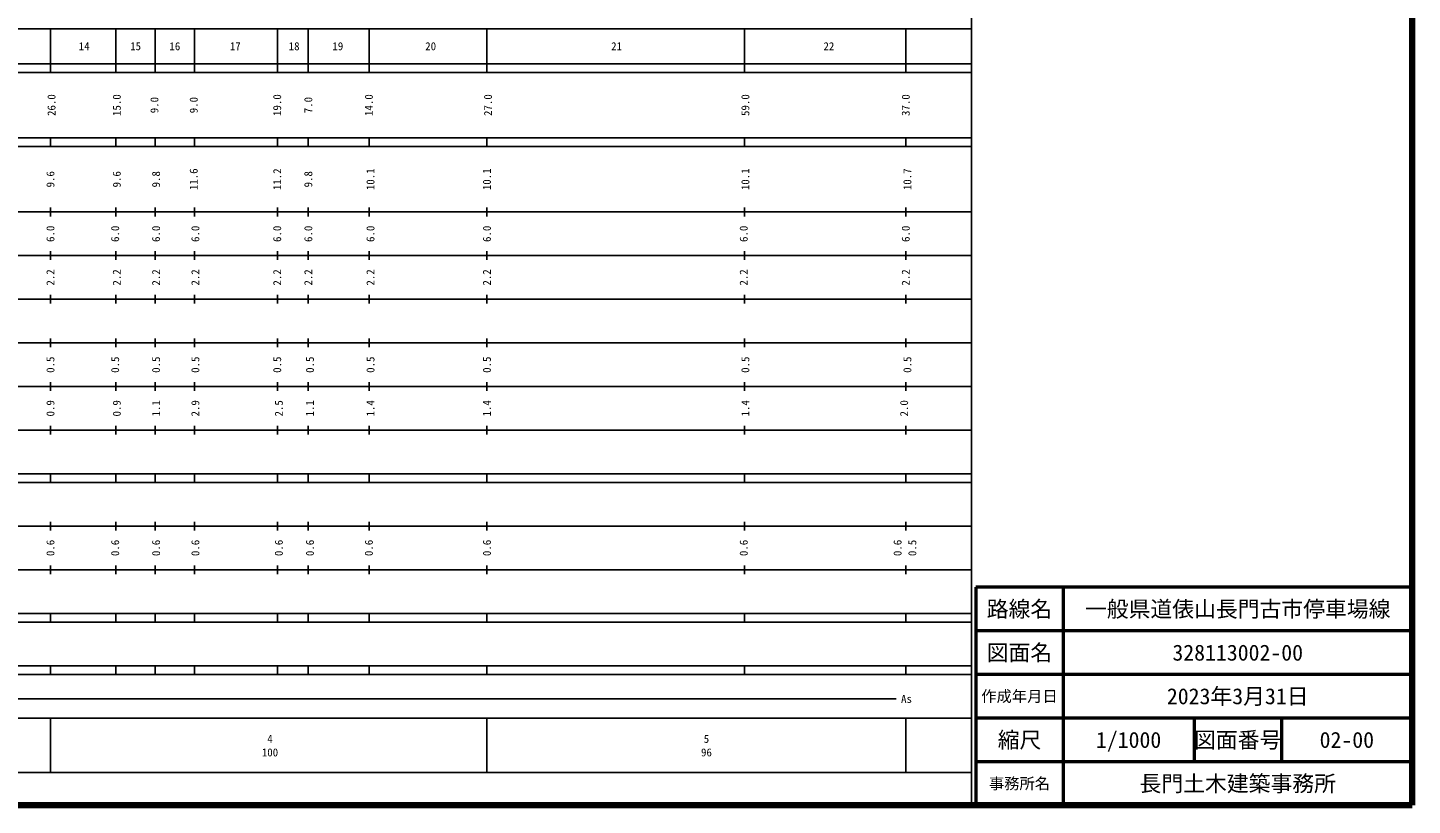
# Model space of a CAD drawing. Units: millimetres on the paper, enlarged 1000 times. Extents: x 40000 to 680000, y 20000 to 380000.
# Drawn here: x 362778 to 680000, y 20000 to 198249 of the extents above; entities that cross this region are included whole.
import ezdxf
from ezdxf.enums import TextEntityAlignment as Align

# ---------------------------------------------------------------- set-up
doc = ezdxf.new("R2010")
doc.units = ezdxf.units.MM
doc.header["$LTSCALE"] = 1000
for name, color, linetype, lineweight in [('M-TTL', 2, 'Continuous', 140), ('M-TTL-BAND', 7, 'Continuous', 25), ('M-TTL-FRAM', 2, 'Continuous', 50), ('M-TTL-LINE', 7, 'Continuous', 50), ('M-TTL-TXT', 7, 'Continuous', 13)]:
    doc.layers.add(name, color=color, linetype=linetype, lineweight=lineweight)
doc.styles.add('ＭＳ ゴシック', font='')
doc.styles.get('ＭＳ ゴシック').set_extended_font_data('MS Gothic')

msp = doc.modelspace()

# ---------------------------------------------------------------- linework, layer by layer
at = {"layer": 'M-TTL'}
for p, q in [((680000, 20000), (680000, 380000)), ((40000, 20000), (680000, 20000))]:
    msp.add_line(p, q, dxfattribs=at)
at = {"layer": 'M-TTL-BAND'}
for p, q in [((579000, 20000), (579000, 370000)), ((68000, 198000), (579000, 198000)), ((368000, 198000), (368000, 188000)), ((383000, 198000), (383000, 188000)), ((392000, 198000), (392000, 188000)), ((401000, 198000), (401000, 188000)), ((420000, 198000), (420000, 188000)), ((427000, 198000), (427000, 188000)), ((441000, 198000), (441000, 188000)), ((468000, 198000), (468000, 188000)), ((527000, 198000), (527000, 188000)), ((564000, 198000), (564000, 188000)), ((40000, 190000), (579000, 190000)), ((40000, 188000), (579000, 188000)), ((40000, 173000), (579000, 173000)), ((368000, 171000), (368000, 173000)), ((383000, 173000), (383000, 171000)), ((392000, 173000), (392000, 171000)), ((401000, 173000), (401000, 171000)), ((420000, 173000), (420000, 171000)), ((427000, 173000), (427000, 171000)), ((441000, 173000), (441000, 171000)), ((468000, 171000), (468000, 173000)), ((527000, 173000), (527000, 171000)), ((564000, 173000), (564000, 171000)), ((40000, 171000), (579000, 171000)), ((40000, 156000), (579000, 156000)), ((368000, 155000), (368000, 157000)), ((383000, 157000), (383000, 155000)), ((392000, 157000), (392000, 155000)), ((401000, 157000), (401000, 155000)), ((420000, 157000), (420000, 155000)), ((427000, 157000), (427000, 155000)), ((441000, 157000), (441000, 155000)), ((468000, 155000), (468000, 157000)), ((527000, 157000), (527000, 155000)), ((564000, 157000), (564000, 155000)), ((46000, 146000), (579000, 146000)), ((368000, 145000), (368000, 147000)), ((383000, 147000), (383000, 145000)), ((392000, 147000), (392000, 145000)), ((401000, 147000), (401000, 145000)), ((420000, 147000), (420000, 145000)), ((427000, 147000), (427000, 145000)), ((441000, 147000), (441000, 145000)), ((468000, 145000), (468000, 147000)), ((527000, 147000), (527000, 145000)), ((564000, 147000), (564000, 145000)), ((368000, 135000), (368000, 137000)), ((383000, 137000), (383000, 135000)), ((392000, 137000), (392000, 135000)), ((401000, 137000), (401000, 135000)), ((420000, 137000), (420000, 135000)), ((427000, 137000), (427000, 135000)), ((441000, 137000), (441000, 135000)), ((468000, 135000), (468000, 137000)), ((527000, 137000), (527000, 135000)), ((564000, 137000), (564000, 135000)), ((52000, 136000), (579000, 136000)), ((368000, 125000), (368000, 127000)), ((383000, 127000), (383000, 125000)), ((392000, 127000), (392000, 125000)), ((401000, 127000), (401000, 125000)), ((420000, 127000), (420000, 125000)), ((427000, 127000), (427000, 125000)), ((441000, 127000), (441000, 125000)), ((468000, 125000), (468000, 127000)), ((527000, 127000), (527000, 125000)), ((564000, 127000), (564000, 125000)), ((46000, 126000), (579000, 126000)), ((52000, 116000), (579000, 116000)), ((368000, 115000), (368000, 117000)), ((383000, 117000), (383000, 115000)), ((392000, 117000), (392000, 115000)), ((401000, 117000), (401000, 115000)), ((420000, 117000), (420000, 115000)), ((427000, 117000), (427000, 115000)), ((441000, 117000), (441000, 115000)), ((468000, 115000), (468000, 117000)), ((527000, 117000), (527000, 115000)), ((564000, 117000), (564000, 115000)), ((46000, 106000), (579000, 106000)), ((368000, 105000), (368000, 107000)), ((383000, 107000), (383000, 105000)), ((392000, 107000), (392000, 105000)), ((401000, 107000), (401000, 105000)), ((420000, 107000), (420000, 105000)), ((427000, 107000), (427000, 105000)), ((441000, 107000), (441000, 105000)), ((468000, 105000), (468000, 107000)), ((527000, 107000), (527000, 105000)), ((564000, 107000), (564000, 105000)), ((40000, 96000), (579000, 96000)), ((368000, 94000), (368000, 96000)), ((383000, 96000), (383000, 94000)), ((392000, 96000), (392000, 94000)), ((401000, 96000), (401000, 94000)), ((420000, 96000), (420000, 94000)), ((427000, 96000), (427000, 94000)), ((441000, 96000), (441000, 94000)), ((468000, 94000), (468000, 96000)), ((527000, 96000), (527000, 94000)), ((564000, 96000), (564000, 94000)), ((40000, 94000), (579000, 94000)), ((49000, 84000), (579000, 84000)), ((368000, 83000), (368000, 85000)), ((383000, 85000), (383000, 83000)), ((392000, 85000), (392000, 83000)), ((401000, 85000), (401000, 83000)), ((420000, 85000), (420000, 83000)), ((427000, 85000), (427000, 83000)), ((441000, 85000), (441000, 83000)), ((468000, 83000), (468000, 85000)), ((527000, 85000), (527000, 83000)), ((564000, 85000), (564000, 83000)), ((40000, 74000), (579000, 74000)), ((368000, 73000), (368000, 75000)), ((383000, 75000), (383000, 73000)), ((392000, 75000), (392000, 73000)), ((401000, 75000), (401000, 73000)), ((420000, 75000), (420000, 73000)), ((427000, 75000), (427000, 73000)), ((441000, 75000), (441000, 73000)), ((468000, 73000), (468000, 75000)), ((527000, 75000), (527000, 73000)), ((564000, 75000), (564000, 73000)), ((40000, 64000), (579000, 64000)), ((368000, 62000), (368000, 64000)), ((383000, 64000), (383000, 62000)), ((392000, 64000), (392000, 62000)), ((401000, 64000), (401000, 62000)), ((420000, 64000), (420000, 62000)), ((427000, 64000), (427000, 62000)), ((441000, 64000), (441000, 62000)), ((468000, 62000), (468000, 64000)), ((527000, 64000), (527000, 62000)), ((564000, 64000), (564000, 62000)), ((40000, 62000), (579000, 62000)), ((40000, 52000), (579000, 52000)), ((368000, 50000), (368000, 52000)), ((383000, 52000), (383000, 50000)), ((392000, 52000), (392000, 50000)), ((401000, 52000), (401000, 50000)), ((420000, 52000), (420000, 50000)), ((427000, 52000), (427000, 50000)), ((441000, 52000), (441000, 50000)), ((468000, 50000), (468000, 52000)), ((527000, 52000), (527000, 50000)), ((564000, 52000), (564000, 50000)), ((40000, 50000), (579000, 50000)), ((70805, 44406), (561782, 44406)), ((40000, 40000), (579000, 40000)), ((368000, 40000), (368000, 27500)), ((468000, 40000), (468000, 27500)), ((564000, 40000), (564000, 27500)), ((68000, 27500), (579000, 27500))]:
    msp.add_line(p, q, dxfattribs=at)
at = {"layer": 'M-TTL-FRAM'}
for p, q in [((680000, 70000), (580000, 70000)), ((580000, 70000), (580000, 20000))]:
    msp.add_line(p, q, dxfattribs=at)
at = {"layer": 'M-TTL-LINE'}
for p, q in [((600000, 70000), (600000, 20000)), ((680000, 60000), (580000, 60000)), ((680000, 50000), (580000, 50000)), ((680000, 40000), (580000, 40000)), ((630000, 40000), (630000, 30000)), ((650000, 40000), (650000, 30000)), ((680000, 30000), (580000, 30000))]:
    msp.add_line(p, q, dxfattribs=at)

# ---------------------------------------------------------------- texts
at = {"layer": 'M-TTL-BAND', "style": 'ＭＳ ゴシック'}
for s, p in [('14', (375722, 194000)), ('15', (387495, 194000)), ('16', (396495, 194000)), ('17', (410329, 194000)), ('18', (423829, 194000)), ('19', (433830, 194000)), ('20', (455104, 194000)), ('21', (497690, 194000)), ('22', (546334, 194000)), ('As', (564116, 44406)), ('4', (418288, 35238)), ('5', (518288, 35238)), ('100', (418288, 32131)), ('96', (518288, 32131))]:
    msp.add_text(s, height=1833, dxfattribs=at).set_placement(p, align=Align.MIDDLE_CENTER)
for s, p in [('26.0', (368232, 180500)), ('15.0', (383180, 180500)), ('9.0', (391806, 180500)), ('9.0', (400806, 180500)), ('19.0', (419932, 180500)), ('7.0', (427057, 180500)), ('14.0', (440932, 180500)), ('27.0', (468232, 180500)), ('59.0', (527186, 180500)), ('37.0', (563937, 180500)), ('9.6', (367981, 163500)), ('9.6', (383180, 163500)), ('9.8', (392181, 163500)), ('11.6', (400806, 163500)), ('11.2', (419932, 163500)), ('9.8', (427057, 163500)), ('10.1', (441307, 163500)), ('10.1', (467981, 163500)), ('10.1', (527186, 163500)), ('10.7', (564312, 163500)), ('6.0', (367981, 151000)), ('6.0', (382805, 151000)), ('6.0', (392181, 151000)), ('6.0', (401181, 151000)), ('6.0', (419932, 151000)), ('6.0', (427057, 151000)), ('6.0', (441307, 151000)), ('6.0', (467981, 151000)), ('6.0', (526810, 151000)), ('6.0', (563937, 151000)), ('2.2', (367981, 141000)), ('2.2', (383180, 141000)), ('2.2', (392181, 141000)), ('2.2', (401181, 141000)), ('2.2', (419932, 141000)), ('2.2', (427057, 141000)), ('2.2', (441307, 141000)), ('2.2', (467981, 141000)), ('2.2', (526810, 141000)), ('2.2', (563937, 141000)), ('0.5', (367981, 121000)), ('0.5', (382805, 121000)), ('0.5', (392181, 121000)), ('0.5', (401181, 121000)), ('0.5', (419932, 121000)), ('0.5', (427432, 121000)), ('0.5', (441307, 121000)), ('0.5', (467981, 121000)), ('0.5', (527186, 121000)), ('0.5', (564312, 121000)), ('0.9', (367981, 111000)), ('0.9', (383180, 111000)), ('1.1', (392181, 111000)), ('2.9', (401181, 111000)), ('2.5', (420307, 111000)), ('1.1', (427432, 111000)), ('1.4', (441307, 111000)), ('1.4', (467981, 111000)), ('1.4', (527186, 111000)), ('2.0', (563562, 111000)), ('0.6', (367981, 79000)), ('0.6', (382805, 79000)), ('0.6', (392181, 79000)), ('0.6', (401181, 79000)), ('0.6', (420307, 79000)), ('0.6', (427432, 79000)), ('0.6', (440932, 79000)), ('0.6', (467981, 79000)), ('0.6', (526810, 79000)), ('0.6', (562062, 79000)), ('0.5', (565437, 79000))]:
    msp.add_text(s, height=1833, rotation=90, dxfattribs=at).set_placement(p, align=Align.MIDDLE_CENTER)
at = {"layer": 'M-TTL-TXT', "style": 'ＭＳ ゴシック'}
for s, height, p in [('路線名', 3666, (590000, 65000)), ('一般県道俵山長門古市停車場線', 3666, (640000, 65000)), ('図面名', 3666, (590000, 55000)), ('328113002-00', 3666, (640000, 55000)), ('作成年月日', 2566, (590000, 45000)), ('2023年3月31日', 3666, (640000, 45000)), ('縮尺', 3666, (590000, 35000)), ('1/1000', 3666, (615000, 35000)), ('図面番号', 3666, (640000, 35000)), ('02-00', 3666, (665000, 35000)), ('事務所名', 2566, (590000, 25000)), ('長門土木建築事務所', 3666, (640000, 25000))]:
    msp.add_text(s, height=height, dxfattribs=at).set_placement(p, align=Align.MIDDLE_CENTER)

doc.saveas('drawing.dxf')
